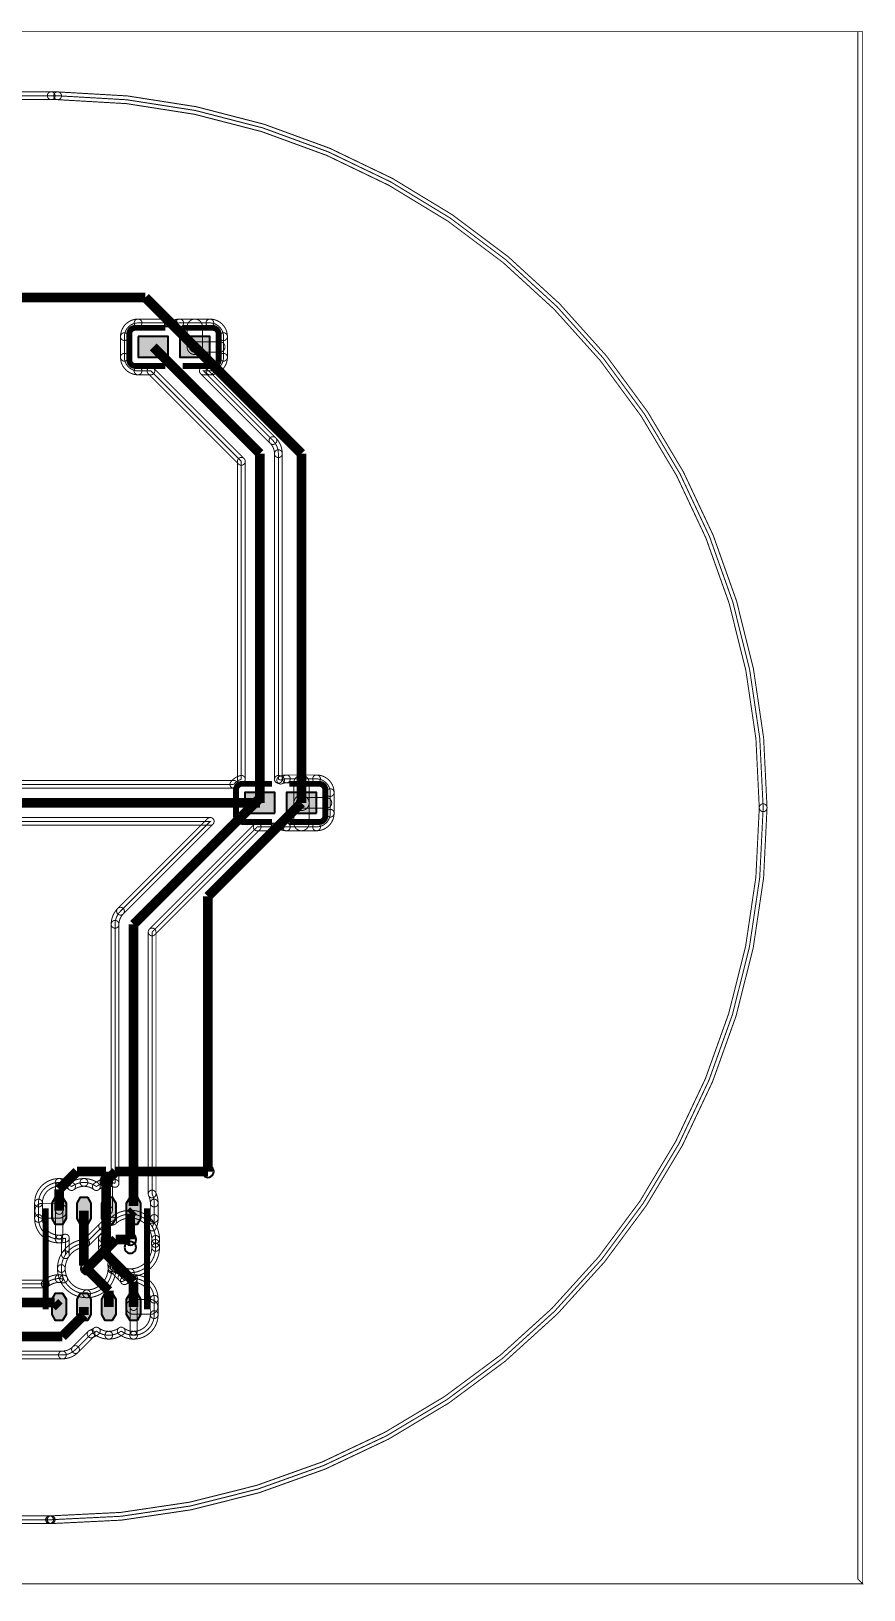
# Model space of a CAD drawing. Header units: millimetres. Extents: x -20.3 to 71.3, y -20.5 to 20.3.
# Drawn here: x 49.47 to 71.28, y -20.48 to 20.33 of the extents above; entities that cross this region are included whole.
import ezdxf

# ---------------------------------------------------------------- set-up
doc = ezdxf.new("R2010")
doc.units = ezdxf.units.MM
for name, color, linetype, true_color in [('Bottom Layer', 7, 'Continuous', 0x0000ff), ('Hole Layer', 7, 'Continuous', 0x222222), ('Top Layer', 7, 'Continuous', 0xff0000), ('Top Silkscreen Layer', 7, 'Continuous', 0xffcc00)]:
    doc.layers.add(name, color=color, linetype=linetype, true_color=true_color)

msp = doc.modelspace()

# ---------------------------------------------------------------- hatches: boundary and pattern name
at = {"layer": 'Top Layer'}
for points in [[(52.272974345948704, 12.335026670053342), (52.272974345948704, 11.79502159004318), (53.06306832613666, 11.79502159004318), (53.06306832613666, 12.335026670053342)], [(53.36314452628906, 12.335026670053342), (53.36314452628906, 11.79502159004318), (54.15323850647702, 11.79502159004318), (54.15323850647702, 12.335026670053342)], [(55.85707391414783, -0.14300228600457204), (55.85707391414783, 0.3970027940055881), (55.06697993395988, 0.39700279400558824), (55.06697993395988, -0.143002286004572)], [(56.94724409448819, -0.14300228600457218), (56.94724409448819, 0.39700279400558797), (56.15715011430024, 0.3970027940055881), (56.15715011430024, -0.14300228600457207)], [(50.38799847599696, -10.753949707899414), (50.296996443992896, -10.911569850922461), (50.11499237998477, -10.911569850922461), (50.0239903479807, -10.753949707899414), (50.0239903479807, -10.350952501905), (50.11499237998477, -10.193332358881953), (50.296996443992896, -10.193332358881953), (50.38799847599696, -10.350952501905)], [(51.038239776479564, -10.753949707899414), (50.947237744475494, -10.911569850922461), (50.76523368046737, -10.911569850922461), (50.6742316484633, -10.753949707899414), (50.6742316484633, -10.350952501905), (50.76523368046737, -10.193332358881953), (50.947237744475494, -10.193332358881953), (51.038239776479564, -10.350952501905)], [(51.68822707645417, -10.753949707899414), (51.5972250444501, -10.911569850922461), (51.41522098044198, -10.911569850922461), (51.32421894843791, -10.753949707899414), (51.32421894843791, -10.350952501905), (51.41522098044198, -10.193332358881953), (51.5972250444501, -10.193332358881953), (51.68822707645417, -10.350952501905)], [(52.33821437642876, -10.753949707899414), (52.247212344424696, -10.911569850922461), (52.06520828041657, -10.911569850922461), (51.9742062484125, -10.753949707899414), (51.9742062484125, -10.350952501905), (52.06520828041657, -10.193332358881953), (52.247212344424696, -10.193332358881953), (52.33821437642876, -10.350952501905)], [(50.38799847599696, -13.27109474218949), (50.296996443992896, -13.428714885212537), (50.11499237998477, -13.428714885212537), (50.0239903479807, -13.27109474218949), (50.0239903479807, -12.868097536195076), (50.11499237998477, -12.71047739317203), (50.296996443992896, -12.71047739317203), (50.38799847599696, -12.868097536195076)], [(51.038239776479564, -13.27109474218949), (50.947237744475494, -13.428714885212537), (50.76523368046737, -13.428714885212537), (50.6742316484633, -13.27109474218949), (50.6742316484633, -12.868097536195076), (50.76523368046737, -12.71047739317203), (50.947237744475494, -12.71047739317203), (51.038239776479564, -12.868097536195076)], [(51.68822707645417, -13.27109474218949), (51.5972250444501, -13.428714885212537), (51.41522098044198, -13.428714885212537), (51.32421894843791, -13.27109474218949), (51.32421894843791, -12.868097536195076), (51.41522098044198, -12.71047739317203), (51.5972250444501, -12.71047739317203), (51.68822707645417, -12.868097536195076)], [(52.33821437642876, -13.27109474218949), (52.247212344424696, -13.428714885212537), (52.06520828041657, -13.428714885212537), (51.9742062484125, -13.27109474218949), (51.9742062484125, -12.868097536195076), (52.06520828041657, -12.71047739317203), (52.247212344424696, -12.71047739317203), (52.33821437642876, -12.868097536195076)]]:
    msp.add_hatch(color=256, dxfattribs=at).paths.add_polyline_path(points)

# ---------------------------------------------------------------- linework, layer by layer
at = {"layer": 'Bottom Layer', "const_width": 0.025400050800101603}
msp.add_lwpolyline([(-20.32004064008128, 20.32004064008128), (71.1201422402845, 20.32004064008128), (71.1201422402845, -20.193040386080774), (71.247142494285, -20.32004064008128), (-20.066040132080268, -20.32004064008128), (-20.193040386080774, -20.44704089408179)], close=True, dxfattribs=at)
for points in [[(-0.00013949819032218057, -18.641859284221436, -0.41421356237309503), (-18.64199760864372, 8.288290969080291e-08, -0.4141880028489405), (-0.0018722917820082393, 18.64185936933734), (0.3915475387807345, 18.637763879519103), (0.3915475561308619, 18.637763879338486, 0.0013002710255264939), (0.39334543186511234, 18.637749842638623), (0.39347763284691284, 18.637749154546572, 0.0013002710255264939), (0.39527559055118516, 18.637744475488944, 0.03795293835291198), (0.4494090283384951, 18.64185928371857), (49.99921603026866, 18.64185928371857), (50.165876358509905, 18.641129641581045, -0.4116088639246023), (68.64185174844555, 8.430237417917973e-06, -0.41421356237309503), (49.99999246666848, -18.641850851539655, -0.00010471975550245332), (49.99231690783227, -18.641849271380586), (49.960331962906615, -18.641808788632552), (49.960232673904855, -18.641808676190763, 0.00026179939378029863), (49.959867919735856, -18.64180848361698, 0.004210631704190017), (49.95383595580258, -18.64185928371857), (1.591536710599822e-08, -18.64185928371857)], [(0.4494090283384952, 18.54025908051816, -0.9999999999999999), (0.4494090283384952, 18.74345948691898), (49.99921603026866, 18.74345948691898, -0.9999999999999999), (49.99921603026866, 18.54025908051816)], [(49.99877122687853, 18.540260054192416, -0.9999999999999999), (49.9996608336588, 18.743458513244725), (50.166321161900036, 18.7427288711072, -0.9999999999999999), (50.16543155511977, 18.53953041205489)], [(50.16678044414128, 18.742725822215633, -0.4116088639246023), (68.74345195164595, 8.430237417917973e-06, -0.9999999999999999), (68.54025154524514, 8.430237417917973e-06, 0.4116088639246023), (50.16497227287852, 18.53953346094646, -0.9999999999999999)], [(68.74345195164595, 8.430237414308408e-06, -0.41421356237309503), (49.99999246666848, -18.743451054740063, -0.9999999999999999), (49.99999246666848, -18.540250648339246, 0.41421356237309503), (68.54025154524514, 8.430237414308408e-06, -0.9999999999999999)], [(51.54146712380271, -10.75069421226261, -0.1932213447713276), (52.07010414020829, -10.538481076962157, -0.9999999999999999), (52.07010414020829, -10.741681483362967, 0.1932213447713276), (51.6819686564022, -10.897492456457323, -0.9999999999999999)], [(52.07010414020829, -10.538481076962157, -0.41421356237309503), (52.83464566929135, -11.303022606045214, -0.9999999999999999), (52.63144526289054, -11.303022606045214, 0.41421356237309503), (52.07010414020829, -10.741681483362967, -0.9999999999999999)], [(50.26416052832106, -12.065024130048261, 0.41421356237309503), (50.92710185420371, -12.727965455930914, 0.4038333667228472), (51.58962402000222, -12.088594904085312), (51.6516851812852, -12.026533742802334, 0.17243792918395673), (52.07010414020829, -12.175260350520702, 0.41421356237309503), (52.73304546609094, -11.51231902463805, 0.039648456885949576), (52.72473377126244, -11.407670815341632, 0.039648456885949576), (52.73304546609094, -11.303022606045214, 0.41421356237309503), (52.07010414020829, -10.640081280162562, 0.1932213447713276), (51.611717890102454, -10.824093334359967, 0.15758391159815696), (51.34605690828898, -10.959976136127437), (51.34605689404322, -10.959976150373187), (50.903531080166665, -11.402501964249756, 0.4038333667228472)], [(50.97537327281961, -11.474344156902694, -0.9999999999999999), (50.83168888751373, -11.330659771596817), (51.274214701390285, -10.888133957720251, -0.9999999999999999), (51.41789908669617, -11.031818343026126)], [(51.27421471563604, -10.888133943474498, -0.15758391159815696), (51.595511505159145, -10.723794010446827, -0.9999999999999999), (51.627924275045764, -10.924392658273112, 0.15758391159815696), (51.417899100941916, -11.031818328780377, -0.9999999999999999)], [(51.41789908669617, -11.031818343026126, -0.9999999999999999), (51.274214701390285, -10.88813395772025), (51.274214715636035, -10.888133943474497, -0.9999999999999999), (51.417899100941916, -11.031818328780375)], [(50.16256032512065, -12.065024130048261, -0.4038333667228472), (50.8999187010039, -11.300966000142704, -0.9999999999999999), (50.90714345932944, -11.504037928356807, 0.4038333667228472), (50.36576073152147, -12.065024130048261, -0.9999999999999999)], [(52.83464566929135, -11.51231902463805, -0.41421356237309503), (52.07010414020829, -12.276860553721107, -0.9999999999999999), (52.07010414020829, -12.073660147320297, 0.41421356237309503), (52.63144526289054, -11.51231902463805, -0.9999999999999999)], [(52.83464566929135, -11.303022606045216, -0.039648456885949576), (52.82506015150063, -11.42370885508055, -0.9999999999999999), (52.62440739102426, -11.391632775602714, 0.039648456885949576), (52.63144526289054, -11.303022606045213, -0.9999999999999999)], [(52.82506015150063, -11.391632775602716, -0.039648456885949576), (52.83464566929135, -11.512319024638048, -0.9999999999999999), (52.63144526289054, -11.512319024638051, 0.039648456885949576), (52.62440739102426, -11.42370885508055, -0.9999999999999999)], [(50.92710185420371, -12.829565659131319, -0.41421356237309503), (50.16256032512065, -12.065024130048261, -0.9999999999999999), (50.36576073152147, -12.065024130048261, 0.41421356237309503), (50.92710185420371, -12.626365252730507, -0.9999999999999999)], [(51.69115998410927, -12.092207283248078, -0.4038333667228472), (50.92710185420371, -12.829565659131319, -0.9999999999999999), (50.92710185420371, -12.626365252730507, 0.4038333667228472), (51.48808805589517, -12.084982524922545, -0.9999999999999999)], [(51.66146621265516, -12.160437096738255, -0.9999999999999999), (51.51778182734929, -12.016752711432368), (51.57984298863227, -11.954691550149391, -0.9999999999999999), (51.72352737393814, -12.098375935455277)], [(52.07010414020829, -12.276860553721107, -0.17243792918395673), (51.58755967033914, -12.105340596160843, -0.9999999999999999), (51.71581069223127, -11.947726889443821, 0.17243792918395673), (52.07010414020829, -12.073660147320297, -0.9999999999999999)], [(1.591536710599822e-08, -18.74345948691898, -0.9999999999999999), (1.591536710599822e-08, -18.54025908051816), (49.95383595580258, -18.54025908051816, -0.9999999999999999), (49.95383595580258, -18.74345948691898)], [(49.95212476036053, -18.540273491894503, -0.004210631704190017), (49.95986791973587, -18.540208280416575, -0.9999999999999999), (49.95986791973584, -18.743408686817386, 0.004210631704190017), (49.95554715124464, -18.74344507554264, -0.9999999999999999)], [(49.95986791973597, -18.54020828041657, -0.00026179939378029863), (49.96033995454292, -18.5402085296297, -0.9999999999999999), (49.96012539326679, -18.74340882275182, 0.00026179939378029863), (49.95986791973574, -18.743408686817386, -0.9999999999999999)], [(49.960117614822224, -18.743408814240723, -0.9999999999999999), (49.960347732987486, -18.5402085381408), (49.960447021989246, -18.54020865058259, -0.9999999999999999), (49.96021690382398, -18.743408926682516)], [(49.96020336952803, -18.74340891045387, -0.9999999999999999), (49.96046055628519, -18.540208666811235), (49.992445501210874, -18.540249149559266, -0.9999999999999999), (49.99218831445371, -18.743449393201903)], [(49.999992466668445, -18.743451054740063, -0.00010471975550245332), (49.99227507518425, -18.74344946596895, -0.9999999999999999), (49.99235874048029, -18.54024907679222), (49.992358740480256, -18.540249076792218, 0.00010471975550245332), (49.99999246666845, -18.540250648339246, -0.9999999999999999), (49.99999246666848, -18.743451054740063)]]:
    msp.add_lwpolyline(points, format="xyb", close=True, dxfattribs=at)
at = {"layer": 'Bottom Layer', "const_width": 0.25400050800101603}
for points in [[(51.435102870205746, -9.779019558039117), (51.68910337820676, -9.525019050038102)], [(51.68910337820676, -9.525019050038102), (54.102108204216414, -9.525019050038102)], [(50.92710185420371, -12.065024130048261), (51.68910337820676, -11.303022606045214)], [(51.68910337820676, -11.303022606045214), (52.07010414020829, -11.303022606045214)]]:
    msp.add_lwpolyline(points, dxfattribs=at)
at = {"layer": 'Hole Layer'}
for points in [[(53.949707899415806, -9.525019049934773, 0.9999999999999999), (54.25450850901702, -9.52501905018037), (54.25450850901702, -9.52501905014143, 0.9999999999999999), (53.949707899415806, -9.525019049895832)], [(51.28270256540514, -9.77901955793579, 0.9999999999999999), (51.587503175006354, -9.779019558181387), (51.587503175006354, -9.779019558142444, 0.9999999999999999), (51.28270256540514, -9.779019557896849)], [(51.91770383540768, -11.303022605941885, 0.9999999999999999), (52.222504445008894, -11.303022606187483), (52.222504445008894, -11.303022606148541, 0.9999999999999999), (51.91770383540768, -11.303022605902944)], [(51.91770383540768, -11.512319024534722, 0.9999999999999999), (52.222504445008894, -11.51231902478032), (52.222504445008894, -11.512319024741378, 0.9999999999999999), (51.91770383540768, -11.512319024495781)], [(50.774701549403105, -12.065024129944934, 0.9999999999999999), (51.07950215900432, -12.065024130190531), (51.07950215900432, -12.065024130151588, 0.9999999999999999), (50.774701549403105, -12.065024129905993)]]:
    msp.add_lwpolyline(points, format="xyb", dxfattribs=at)
at = {"layer": 'Top Layer', "const_width": 0.025400050800101603}
msp.add_lwpolyline([(-20.193040386080774, 20.32004064008128), (71.247142494285, 20.32004064008128), (71.247142494285, -20.32004064008128), (-20.066040132080268, -20.32004064008128), (-20.193040386080774, -20.44704089408179)], close=True, dxfattribs=at)
for points in [[(-0.00013949819032218057, -18.641859284221436, -0.41421356237309503), (-18.64199760864372, 8.288290969080291e-08, -0.4141880028489405), (-0.0018722917820082393, 18.64185936933734), (0.3915475387807345, 18.637763879519103), (0.3915475561308619, 18.637763879338486, 0.0013002710255264939), (0.39334543186511234, 18.637749842638623), (0.39347763284691284, 18.637749154546572, 0.0013002710255264939), (0.39527559055118516, 18.637744475488944, 0.03795293835291198), (0.4494090283384951, 18.64185928371857), (49.99921603026866, 18.64185928371857), (50.165876358509905, 18.641129641581045, -0.4116088639246023), (68.64185174844555, 8.430237417917973e-06, -0.41421356237309503), (49.99999246666848, -18.641850851539655, -0.00010471975550245332), (49.99231690783227, -18.641849271380586), (49.960331962906615, -18.641808788632552), (49.960232673904855, -18.641808676190763, 0.00026179939378029863), (49.959867919735856, -18.64180848361698, 0.004210631704190017), (49.95383595580258, -18.64185928371857), (1.591536710599822e-08, -18.64185928371857)], [(0.4494090283384952, 18.54025908051816, -0.9999999999999999), (0.4494090283384952, 18.74345948691898), (49.99921603026866, 18.74345948691898, -0.9999999999999999), (49.99921603026866, 18.54025908051816)], [(49.99877122687853, 18.540260054192416, -0.9999999999999999), (49.9996608336588, 18.743458513244725), (50.166321161900036, 18.7427288711072, -0.9999999999999999), (50.16543155511977, 18.53953041205489)], [(50.16678044414128, 18.742725822215633, -0.4116088639246023), (68.74345195164595, 8.430237417917973e-06, -0.9999999999999999), (68.54025154524514, 8.430237417917973e-06, 0.4116088639246023), (50.16497227287852, 18.53953346094646, -0.9999999999999999)], [(51.813233426466866, 12.335026670053338, -0.41421356237309503), (52.272974345948704, 12.79476758953518, -0.9999999999999999), (52.272974345948704, 12.591567183134368, 0.41421356237309503), (52.016433832867676, 12.335026670053338, -0.9999999999999999)], [(52.272974345948704, 12.591567183134368, -0.9999999999999999), (52.272974345948704, 12.79476758953518), (53.06306832613666, 12.79476758953518, -0.9999999999999999), (53.06306832613666, 12.591567183134368)], [(53.06306832613666, 12.794767589535182, -0.10848907767543653), (53.255670426234474, 12.752478636252949, -0.9999999999999999), (53.17054242619125, 12.567969479921631, 0.10848907767543653), (53.06306832613666, 12.591567183134368, -0.9999999999999999)], [(53.17054242619125, 12.752478636252949, -0.10848907767543653), (53.36314452628906, 12.794767589535182, -0.9999999999999999), (53.36314452628906, 12.591567183134368, 0.10848907767543653), (53.25567042623448, 12.567969479921631, -0.9999999999999999)], [(53.36314452628906, 12.591567183134368, -0.9999999999999999), (53.36314452628906, 12.79476758953518), (54.15323850647702, 12.79476758953518, -0.9999999999999999), (54.15323850647702, 12.591567183134368)], [(53.95825501651004, 12.065024130048261, -0.9999999999999999), (53.558128016256035, 12.065024130048261), (53.558128016256035, 12.594107188214378, -0.9999999999999999), (53.95825501651004, 12.594107188214378)], [(54.15323850647702, 12.79476758953518, -0.41421356237309503), (54.612979425958855, 12.335026670053342, -0.9999999999999999), (54.40977901955804, 12.335026670053342, 0.41421356237309503), (54.15323850647702, 12.591567183134368, -0.9999999999999999)], [(51.81323342646686, 12.335026670053338, -0.9999999999999999), (52.016433832867676, 12.335026670053338), (52.016433832867676, 11.795021592653347, -0.9999999999999999), (51.81323342646686, 11.795021592653347)], [(54.61297942595886, 11.795021590043183, -0.9999999999999999), (54.409779019558044, 11.795021590043183), (54.409779019558044, 12.335026668300385, -0.9999999999999999), (54.61297942595886, 12.335026668300385)], [(54.409779019558904, 12.335026251637725, -0.9999999999999999), (54.61297942595799, 12.335027088468959), (54.612979425957995, 12.335027086716002, -0.9999999999999999), (54.40977901955891, 12.335026249884768)], [(51.81323342646725, 11.795021311650192, -0.9999999999999999), (52.016433832867286, 11.795021873656502), (52.01643383286729, 11.795021871046336, -0.9999999999999999), (51.81323342646726, 11.795021309040026)], [(52.272974345948704, 11.335280670561342, -0.41421356237309503), (51.813233426466866, 11.79502159004318, -0.9999999999999999), (52.01643383286768, 11.79502159004318, 0.41421356237309503), (52.272974345948704, 11.538481076962155, -0.9999999999999999)], [(53.758191516383036, 11.927482854965712, -0.9999999999999999), (53.758191516383036, 12.202565405130812), (54.41231902463805, 12.202565405130812, -0.9999999999999999), (54.41231902463805, 11.927482854965712)], [(54.612979425958855, 11.795021590043183, -0.41421356237309503), (54.15323850647702, 11.335280670561342, -0.9999999999999999), (54.15323850647702, 11.538481076962155, 0.41421356237309503), (54.409779019558044, 11.795021590043183, -0.9999999999999999)], [(52.272974345948704, 11.335280670561342, -0.9999999999999999), (52.272974345948704, 11.538481076962155), (52.61007165249362, 11.538481076962155, -0.9999999999999999), (52.61007165249362, 11.335280670561342)], [(52.538229459840686, 11.36503868110881, -0.9999999999999999), (52.68191384514657, 11.508723066414687), (55.04872814642485, 9.141908765136403, -0.9999999999999999), (54.90504376111897, 8.998224379830525)], [(53.91041533951181, 11.36503868110881, -0.9999999999999999), (54.05409972481769, 11.508723066414687), (55.876915551198685, 9.685907240033693, -0.9999999999999999), (55.7332311658928, 9.542222854727815)], [(53.98225753216475, 11.335280670561342, -0.9999999999999999), (53.98225753216475, 11.538481076962155), (54.15323850647702, 11.538481076962155, -0.9999999999999999), (54.15323850647702, 11.335280670561342)], [(55.73323116955282, 9.542222851067795, -0.9999999999999999), (55.87691554753866, 9.685907243693713), (55.87691558296456, 9.685907208267821, -0.9999999999999999), (55.73323120497872, 9.542222815641903)], [(55.87691558662458, 9.685907204607798, -0.198912367379658), (56.0487680975362, 9.271018542037083, -0.9999999999999999), (55.845567691135386, 9.271018542037087, 0.198912367379658), (55.733231201318695, 9.542222819301923, -0.9999999999999999)], [(54.87528575057151, 9.070066572483464, -0.9999999999999999), (55.07848615697232, 9.070066572483464), (55.07848615697232, 0.7436262891591452, -0.9999999999999999), (54.87528575057151, 0.7436262891591452)], [(56.0487680975362, 9.27101851256494, -0.9999999999999999), (55.845567691135386, 9.27101851256494), (55.845567691135386, 9.271018542037085, -0.9999999999999999), (56.0487680975362, 9.271018542037085)], [(56.0487680975362, 0.743626289159148, -0.9999999999999999), (55.845567691135386, 0.743626289159148), (55.845567691135386, 9.27101851256494, -0.9999999999999999), (56.0487680975362, 9.27101851256494)], [(54.699431967393544, 0.6731734030843958, -0.16962658712798587), (54.95132737783206, 0.8419591955856857, -0.9999999999999999), (55.00244452971176, 0.6452933827326045, 0.16962658712798587), (54.86188410731237, 0.5511090454805034, -0.9999999999999999)], [(55.97272647027563, 0.8419591955856899, -0.044526560660922115), (56.04967601424565, 0.8144547602051946, -0.9999999999999999), (55.96454801420242, 0.6299456038738755, 0.044526560660922115), (55.921609318395944, 0.6452933827326062, -0.9999999999999999)], [(55.96454801420242, 0.8144547602051947, -0.10848907767543653), (56.15715011430024, 0.8567437134874272, -0.9999999999999999), (56.15715011430024, 0.6535433070866143, 0.10848907767543653), (56.04967601424565, 0.6299456038738769, -0.9999999999999999)], [(56.15715011503607, 0.6535433070866143, -0.9999999999999999), (56.15715011503607, 0.8567437134874272), (56.94724409375236, 0.8567437134874271, -0.9999999999999999), (56.94724409375236, 0.6535433070866142)], [(56.15715011430024, 0.6535433070866143, -0.9999999999999999), (56.15715011430024, 0.8567437134874272), (56.15715011503607, 0.8567437134874272, -0.9999999999999999), (56.15715011503607, 0.6535433070866143)], [(56.75226060452122, 0.12700025400050796, -0.9999999999999999), (56.35213360426721, 0.12700025400050796), (56.35213360426721, 0.6560833121666244, -0.9999999999999999), (56.75226060452122, 0.6560833121666244)], [(56.94724409448819, 0.8567437134874272, -0.41421356237309503), (57.40698501397003, 0.39700279400558786, -0.9999999999999999), (57.20378460756921, 0.3970027940055881, 0.41421356237309503), (56.94724409448819, 0.6535433070866141, -0.9999999999999999)], [(56.94724409375236, 0.6535433070866142, -0.9999999999999999), (56.94724409375236, 0.8567437134874271), (56.94724409448819, 0.8567437134874271, -0.9999999999999999), (56.94724409448819, 0.6535433070866142)], [(48.106971781593245, 0.5105410210820422, -0.9999999999999999), (48.106971781593245, 0.7137414274828551), (54.78065803735296, 0.7137414274828551, -0.9999999999999999), (54.78065803735296, 0.5105410210820422)], [(57.406985013970036, -0.14300228600457224, -0.9999999999999999), (57.20378460756922, -0.14300228600457224), (57.20378460756922, 0.3970027922526284, -0.9999999999999999), (57.406985013970036, 0.3970027922526284)], [(57.20378460757008, 0.39700237559038815, -0.9999999999999999), (57.40698501396916, 0.3970032124207879), (57.40698501396917, 0.39700321066782834, -0.9999999999999999), (57.203784607570086, 0.39700237383742853)], [(68.74345195164595, 8.430237414308408e-06, -0.41421356237309503), (49.99999246666848, -18.743451054740063, -0.9999999999999999), (49.99999246666848, -18.540250648339246, 0.41421356237309503), (68.54025154524514, 8.430237414308408e-06, -0.9999999999999999)], [(56.35213360426721, 0.12700025400050796, -0.9999999999999999), (56.75226060452122, 0.12700025400050796), (56.75226060452122, -0.4020828041656086, -0.9999999999999999), (56.35213360426721, -0.4020828041656086)], [(56.55219710439421, -0.010541021082042246, -0.9999999999999999), (56.55219710439421, 0.26454152908305817), (57.206324612649226, 0.2645415290830581, -0.9999999999999999), (57.206324612649226, -0.01054102108204233)], [(47.906019813798906, -0.45974091948183904, -0.9999999999999999), (47.906019813798906, -0.25654051308102627), (54.163792759935845, -0.25654051308102627, -0.9999999999999999), (54.163792759935845, -0.45974091948183904)], [(51.88500607453612, -2.7806117869870426, -0.9999999999999999), (51.74132168923023, -2.6369274016811657), (54.09195056728291, -0.28629852362849423, -0.9999999999999999), (54.23563495258879, -0.42998290893437074)], [(52.71319347535551, -3.3246102658387673, -0.9999999999999999), (52.56950909004963, -3.1809258805328904), (55.32113416094946, -0.4293008096330669, -0.9999999999999999), (55.46481854625534, -0.5729851949389436)], [(55.39297635360239, -0.6027432054864111, -0.9999999999999999), (55.39297635360239, -0.3995427990855982), (55.8570739116831, -0.3995427990855983, -0.9999999999999999), (55.8570739116831, -0.6027432054864111)], [(56.04967601424565, -0.5604542522041785, -0.10848907767543653), (55.85707391414783, -0.6027432054864111, -0.9999999999999999), (55.85707391414783, -0.3995427990855983, 0.10848907767543653), (55.96454801420242, -0.37594509587286085, -0.9999999999999999)], [(55.8570739116831, -0.6027432054864111, -0.9999999999999999), (55.8570739116831, -0.3995427990855983), (55.85707391414783, -0.3995427990855983, -0.9999999999999999), (55.85707391414783, -0.6027432054864111)], [(56.15715011430024, -0.6027432054864111, -0.10848907767543653), (55.96454801420242, -0.5604542522041785, -0.9999999999999999), (56.04967601424565, -0.37594509587285946, 0.10848907767543653), (56.15715011430024, -0.39954279908559825, -0.9999999999999999)], [(56.15715011430024, -0.6027432054864111, -0.9999999999999999), (56.15715011430024, -0.3995427990855982), (56.94724409448819, -0.3995427990855984, -0.9999999999999999), (56.94724409448819, -0.6027432054864112)], [(57.40698501397003, -0.14300228600457324, -0.41421356237309503), (56.94724409448819, -0.6027432054864112, -0.9999999999999999), (56.94724409448819, -0.3995427990855984, 0.41421356237309503), (57.20378460756922, -0.14300228600457138, -0.9999999999999999)], [(51.56946913893828, -3.051816103632208, -0.198912367379658), (51.74132164984991, -2.6369274410614856, -0.9999999999999999), (51.88500603515579, -2.7806118263673616, 0.198912367379658), (51.7726695453391, -3.051816103632208, -0.9999999999999999)], [(51.88500603145173, -2.7806118300714195, -0.9999999999999999), (51.741321653553975, -2.6369274373574303), (51.7413216929343, -2.6369273979771086, -0.9999999999999999), (51.885006070832056, -2.7806117906910988)], [(51.56946913893828, -3.051816103632208, -0.9999999999999999), (51.7726695453391, -3.051816103632208), (51.7726695453391, -3.051816132974019, -0.9999999999999999), (51.56946913893828, -3.051816132974019)], [(51.56946913893828, -3.051816132974019, -0.9999999999999999), (51.7726695453391, -3.051816132974019), (51.7726695453391, -9.836577083304034, -0.9999999999999999), (51.56946913893828, -9.836577083304034)], [(52.74295148590298, -10.113476981844604, -0.9999999999999999), (52.53975107950216, -10.113476981844604), (52.53975107950216, -3.252768073185829, -0.9999999999999999), (52.74295148590298, -3.252768073185829)], [(49.56424942849886, -10.350952501905002, -0.41421356237309503), (50.20599441198883, -9.709207518415035, -0.9999999999999999), (50.20599441198883, -9.912407924815847, 0.41421356237309503), (49.76744983489968, -10.350952501905002, -0.9999999999999999)], [(50.20599441198883, -9.709207518415035, -0.16289169532215433), (50.592269636586025, -9.838479990742766, -0.9999999999999999), (50.46996048787424, -10.00074790902255, 0.16289169532215433), (50.20599441198883, -9.912407924815847, -0.9999999999999999)], [(50.46996048787424, -9.838479990742767, -0.16289169532215433), (50.85623571247143, -9.709207518415035, -0.9999999999999999), (50.85623571247143, -9.912407924815847, 0.16289169532215433), (50.592269636586025, -10.00074790902255, -0.9999999999999999)], [(50.85623571247143, -9.709207518415035, -0.16281555157168504), (51.24236004830902, -9.838366293440005, -0.9999999999999999), (51.12009867660846, -10.00067021252809, 0.16281555157168504), (50.85623571247143, -9.912407924815847, -0.9999999999999999)], [(51.12009867660846, -9.838366293440005, -0.16281555157168504), (51.506223012446036, -9.709207518415035, -0.9999999999999999), (51.506223012446036, -9.912407924815847, 0.16281555157168504), (51.24236004830902, -10.000670212528089, -0.9999999999999999)], [(51.506223012446036, -9.709207518415035, -0.07769200587827119), (51.70207662241758, -9.73982404789909, -0.9999999999999999), (51.64006206185981, -9.93333011870898, 0.07769200587827119), (51.506223012446036, -9.912407924815847, -0.9999999999999999)], [(50.29953644907291, -10.552451104902207, -0.9999999999999999), (50.112452374904755, -10.552451104902207), (50.112452374904755, -9.909867919735838, -0.9999999999999999), (50.29953644907291, -9.909867919735838)], [(51.59976504953011, -10.552451104902207, -0.9999999999999999), (51.412680975361965, -10.552451104902207), (51.412680975361965, -9.909867919735838, -0.9999999999999999), (51.59976504953011, -9.909867919735838)], [(52.732605374124255, -10.068808289350114, -0.11429806020914217), (52.797955295910604, -10.350952501904999, -0.9999999999999999), (52.59475488950979, -10.350952501905002, 0.11429806020914217), (52.55009719128089, -10.158145674339096, -0.9999999999999999)], [(49.56424942849886, -10.350952501905002, -0.9999999999999999), (49.76744983489968, -10.350952501905002), (49.76744983489968, -10.753949707899414, -0.9999999999999999), (49.56424942849886, -10.753949707899414)], [(49.764909829819665, -10.746742443484885, -0.9999999999999999), (49.764909829819665, -10.358159766319531), (50.20599441198883, -10.358159766319531, -0.9999999999999999), (50.20599441198883, -10.746742443484885)], [(50.112452374904755, -10.552451104902207, -0.9999999999999999), (50.29953644907291, -10.552451104902207), (50.29953644907291, -11.195034290068577, -0.9999999999999999), (50.112452374904755, -11.195034290068577)], [(52.797955295910604, -10.75394970789941, -0.9999999999999999), (52.59475488950979, -10.75394970789941), (52.59475488950979, -10.350952501905, -0.9999999999999999), (52.797955295910604, -10.350952501905)], [(50.20599441198883, -11.395694691389384, -0.41421356237309503), (49.56424942849886, -10.753949707899414, -0.9999999999999999), (49.76744983489968, -10.753949707899414, 0.41421356237309503), (50.20599441198883, -11.19249428498857, -0.9999999999999999)], [(52.7979552959106, -10.753949707899412, -0.10723547675210769), (52.74025332395482, -11.019901554128419, -0.9999999999999999), (52.55532351483671, -10.935691276483723, 0.10723547675210769), (52.59475488950979, -10.75394970789941, -0.9999999999999999)], [(52.736322408543266, -10.927953320939919, -0.12889688595820836), (52.83464566929134, -11.303022606045213, -0.9999999999999999), (52.63144526289054, -11.303022606045216, 0.12889688595820836), (52.55925443024825, -11.027639509672227, -0.9999999999999999)], [(50.40221015498344, -11.364961987674226, -0.07783686629158001), (50.20599441198883, -11.395694691389382, -0.9999999999999999), (50.20599441198883, -11.19249428498857, 0.07783686629158001), (50.34008092959875, -11.171492701960567, -0.9999999999999999)], [(50.26954533909068, -11.268227344817396, -0.9999999999999999), (50.4727457454915, -11.268227344817396), (50.4727457454915, -11.703909493391748, -0.9999999999999999), (50.26954533909068, -11.703909493391748)], [(51.44302768605538, -11.54750555549679, -0.9999999999999999), (51.23982727965456, -11.54750555549679), (51.23982727965456, -11.268341404081282, -0.9999999999999999), (51.44302768605538, -11.268341404081282)], [(51.38882157413618, -11.384864540596599, -0.031526721905534176), (51.31042975797833, -11.365097501268156, -0.9999999999999999), (51.37242520773162, -11.171585306894407, 0.031526721905534176), (51.425995249958106, -11.185093364028653, -0.9999999999999999)], [(51.305562611125225, -11.303022606045177, -0.006806889209401909), (51.30584584834428, -11.282213641395717, -0.9999999999999999), (51.50897097575, -11.287744263229534, 0.006806889209401909), (51.508763017526036, -11.30302260604525, -0.9999999999999999)], [(51.31514812891594, -11.423708855080548, -0.039648456885949576), (51.305562611125225, -11.303022606045216, -0.9999999999999999), (51.50876301752604, -11.303022606045213, 0.039648456885949576), (51.51580088939231, -11.391632775602714, -0.9999999999999999)], [(51.305562611125225, -11.512319024638048, -0.039648456885949576), (51.31514812891594, -11.391632775602716, -0.9999999999999999), (51.51580088939231, -11.423708855080548, 0.039648456885949576), (51.50876301752604, -11.512319024638051, -0.9999999999999999)], [(51.31509136092138, -11.632649622601038, -0.03953046251514003), (51.305562611125225, -11.51231902463805, -0.9999999999999999), (51.50876301752604, -11.51231902463805, 0.03953046251514003), (51.51575920923683, -11.60066806832516, -0.9999999999999999)], [(51.41542528507911, -11.616658845463098, 0.03825007506334444), (51.341427482854975, -11.547505555496787), (51.341427482854975, -11.268341404081282, 0.031526721905534176), (51.40740841204715, -11.284978952312626, 0.006806889209401909), (51.40716281432563, -11.303022606045214, 0.039648456885949576), (51.41547450915413, -11.407670815341632, 0.039648456885949576), (51.40716281432563, -11.51231902463805, 0.03953046251514003)], [(52.83464566929135, -11.51231902463805, -0.41421356237309503), (52.07010414020829, -12.276860553721107, -0.9999999999999999), (52.07010414020829, -12.073660147320297, 0.41421356237309503), (52.63144526289054, -11.51231902463805, -0.9999999999999999)], [(52.83464566929135, -11.303022606045216, -0.039648456885949576), (52.82506015150063, -11.42370885508055, -0.9999999999999999), (52.62440739102426, -11.391632775602714, 0.039648456885949576), (52.63144526289054, -11.303022606045213, -0.9999999999999999)], [(52.82506015150063, -11.391632775602716, -0.039648456885949576), (52.83464566929135, -11.512319024638048, -0.9999999999999999), (52.63144526289054, -11.512319024638051, 0.039648456885949576), (52.62440739102426, -11.42370885508055, -0.9999999999999999)], [(50.16256032512065, -12.065024130048261, -0.14501537482843824), (50.285941509814066, -11.648566254057416, -0.9999999999999999), (50.456349574768126, -11.75925273272608, 0.14501537482843824), (50.36576073152147, -12.065024130048261, -0.9999999999999999)], [(51.40492566349118, -11.468192363994644, -0.03825007506334444), (51.490264125060015, -11.547943859319778, -0.9999999999999999), (51.340586445098204, -11.685373831606418, 0.03825007506334444), (51.277929302218766, -11.62681874699893, -0.9999999999999999)], [(49.77370677807669, -12.393793809242414, -0.18690556810965692), (50.20599441198883, -12.226352552705109, -0.9999999999999999), (50.20599441198883, -12.429552959105921, 0.18690556810965692), (49.91058517238107, -12.543976066297342, -0.9999999999999999)], [(50.20599441198883, -12.226352552705109, -0.05529592599138695), (50.34663991599074, -12.241954209121644, -0.9999999999999999), (50.30210630169396, -12.44021454897589, 0.05529592599138695), (50.20599441198883, -12.429552959105921, -0.9999999999999999)], [(50.232000887331075, -12.383392463186759, -0.10779161046126408), (50.16256032512065, -12.065024130048261, -0.9999999999999999), (50.36576073152147, -12.065024130048261, 0.10779161046126408), (50.416745330353706, -12.298776294910743, -0.9999999999999999)], [(50.36606624344523, -12.43373578927738, -0.9999999999999999), (50.28267997423948, -12.248432968820156), (50.282679974239514, -12.24843296882014, -0.9999999999999999), (50.36606624344527, -12.433735789277364)], [(51.682114633490656, -11.944693532085342, -0.030631376618399438), (51.69115998410927, -12.037840976848473, -0.9999999999999999), (51.48808805589517, -12.045065735173942, 0.030631376618399438), (51.48144678517519, -11.976675086361139, -0.9999999999999999)], [(52.07010414020829, -12.276860553721107, -0.21001769237514753), (51.506941869352026, -12.029399295366565, -0.9999999999999999), (51.65661954931382, -11.891969323079916, 0.21001769237514753), (52.07010414020829, -12.073660147320297, -0.9999999999999999)], [(51.51778182734928, -12.113295548664146, -0.9999999999999999), (51.661466212655164, -11.96961116335827), (51.92111166684824, -12.229256617551348, -0.9999999999999999), (51.77742728154236, -12.372941002857225)], [(51.77742728154236, -12.372941002857225, -0.9999999999999999), (51.92111166684825, -12.229256617551348), (51.92111167501676, -12.229256625719865, -0.9999999999999999), (51.77742728971088, -12.372941011025741)], [(51.92111167501675, -12.229256625719866, -0.05512086109520004), (52.00173581272477, -12.329928373692775, -0.9999999999999999), (51.830129648126075, -12.438748084376002, 0.05512086109520004), (51.77742728971088, -12.372941011025741, -0.9999999999999999)], [(51.87073697542409, -12.293344025811193, -0.11576143062946237), (52.15621031242063, -12.226352552705109, -0.9999999999999999), (52.15621031242063, -12.429552959105921, 0.11576143062946237), (51.961128485426755, -12.475332432257577, -0.9999999999999999)], [(52.15621031242063, -12.226352552705107, -0.41421356237309503), (52.797955295910604, -12.868097536195076, -0.9999999999999999), (52.59475488950979, -12.868097536195076, 0.41421356237309503), (52.15621031242063, -12.429552959105921, -0.9999999999999999)], [(48.45790287415513, -12.570485140970284, -0.9999999999999999), (48.45790287415513, -12.367284734569472), (49.84214597522888, -12.367284734569472, -0.9999999999999999), (49.84214597522888, -12.570485140970284)], [(52.24975234950471, -13.069596139192283, -0.9999999999999999), (52.062668275336556, -13.069596139192283), (52.062668275336556, -12.427012954025914, -0.9999999999999999), (52.24975234950471, -12.427012954025914)], [(52.15621031242063, -13.26388747777496, -0.9999999999999999), (52.15621031242063, -12.875304800609607), (52.597294894589794, -12.875304800609607, -0.9999999999999999), (52.597294894589794, -13.26388747777496)], [(52.062668275336556, -13.069596139192283, -0.9999999999999999), (52.24975234950471, -13.069596139192283), (52.24975234950471, -13.712179324358653, -0.9999999999999999), (52.062668275336556, -13.712179324358653)], [(52.797955295910604, -13.271094742189488, -0.9999999999999999), (52.59475488950979, -13.271094742189488), (52.59475488950979, -12.868097536195076, -0.9999999999999999), (52.797955295910604, -12.868097536195076)], [(52.797955295910604, -13.271094742189488, -0.41421356237309503), (52.15621031242063, -13.912839725679456, -0.9999999999999999), (52.15621031242063, -13.709639319278645, 0.41421356237309503), (52.59475488950979, -13.271094742189488, -0.9999999999999999)], [(50.70698928290029, -14.257916312497702, -0.9999999999999999), (50.5633048975944, -14.114231927191826), (50.97162948416462, -13.705907340621597, -0.9999999999999999), (51.11531386947051, -13.849591725927473)], [(51.24236004830902, -13.783680950654487, -0.07303183094766616), (51.078690404681225, -13.873050333365772, -0.9999999999999999), (51.00825294895391, -13.682448733183302, 0.07303183094766616), (51.12009867660846, -13.621377031566404, -0.9999999999999999)], [(51.506223012446036, -13.912839725679456, -0.16281555157168504), (51.12009867660846, -13.783680950654485, -0.9999999999999999), (51.24236004830902, -13.6213770315664, 0.16281555157168504), (51.506223012446036, -13.709639319278645, -0.9999999999999999)], [(51.892347348283614, -13.78368095065449, -0.16281555157168504), (51.506223012446036, -13.912839725679456, -0.9999999999999999), (51.506223012446036, -13.709639319278645, 0.16281555157168504), (51.770085976583054, -13.621377031566407, -0.9999999999999999)], [(52.15621031242063, -13.912839725679456, -0.16281555157168504), (51.770085976583054, -13.783680950654492, -0.9999999999999999), (51.892347348283614, -13.621377031566405, 0.16281555157168504), (52.15621031242063, -13.709639319278645, -0.9999999999999999)], [(41.99199652271575, -14.42976885953772, -0.9999999999999999), (41.99199652271575, -14.226568453136908), (50.29210055503229, -14.226568453136908, -0.9999999999999999), (50.29210055503229, -14.42976885953772)], [(50.29210055503229, -14.42976885953772, -0.9999999999999999), (50.29210055503229, -14.226568453136908), (50.29210058420117, -14.226568453136908, -0.9999999999999999), (50.29210058420117, -14.42976885953772)], [(50.70698924677189, -14.257916348626095, -0.198912367379658), (50.29210058420117, -14.429768859537722, -0.9999999999999999), (50.29210058420117, -14.226568453136908, 0.198912367379658), (50.563304861466015, -14.114231963320218, -0.9999999999999999)], [(50.70698925036075, -14.257916345037241, -0.9999999999999999), (50.56330485787716, -14.114231966909074), (50.56330489400555, -14.114231930780681, -0.9999999999999999), (50.70698928648914, -14.257916308908849)], [(1.591536710599822e-08, -18.74345948691898, -0.9999999999999999), (1.591536710599822e-08, -18.54025908051816), (49.95383595580258, -18.54025908051816, -0.9999999999999999), (49.95383595580258, -18.74345948691898)], [(49.95212476036053, -18.540273491894503, -0.004210631704190017), (49.95986791973587, -18.540208280416575, -0.9999999999999999), (49.95986791973584, -18.743408686817386, 0.004210631704190017), (49.95554715124464, -18.74344507554264, -0.9999999999999999)], [(49.95986791973597, -18.54020828041657, -0.00026179939378029863), (49.96033995454292, -18.5402085296297, -0.9999999999999999), (49.96012539326679, -18.74340882275182, 0.00026179939378029863), (49.95986791973574, -18.743408686817386, -0.9999999999999999)], [(49.960117614822224, -18.743408814240723, -0.9999999999999999), (49.960347732987486, -18.5402085381408), (49.960447021989246, -18.54020865058259, -0.9999999999999999), (49.96021690382398, -18.743408926682516)], [(49.96020336952803, -18.74340891045387, -0.9999999999999999), (49.96046055628519, -18.540208666811235), (49.992445501210874, -18.540249149559266, -0.9999999999999999), (49.99218831445371, -18.743449393201903)], [(49.999992466668445, -18.743451054740063, -0.00010471975550245332), (49.99227507518425, -18.74344946596895, -0.9999999999999999), (49.99235874048029, -18.54024907679222), (49.992358740480256, -18.540249076792218, 0.00010471975550245332), (49.99999246666845, -18.540250648339246, -0.9999999999999999), (49.99999246666848, -18.743451054740063)]]:
    msp.add_lwpolyline(points, format="xyb", close=True, dxfattribs=at)
at = {"layer": 'Top Layer', "const_width": 0.25400050800101603}
for points in [[(47.15925831851664, 13.360934721869445), (52.46228092456186, 13.360934721869445)], [(52.46228092456186, 13.360934721869445), (53.75819151638304, 12.065024130048261)], [(52.66802133604268, 12.065024130048261), (55.46202692405385, 9.271018542037085)], [(53.75819151638304, 12.065024130048261), (56.55219710439422, 9.271018542037085)], [(55.46202692405385, 9.271018542037085), (55.46202692405385, 0.12700025400050802)], [(56.55219710439422, 9.271018542037085), (56.55219710439422, 0.12700025400050802)], [(47.90601981203963, 0.12700025400050802), (55.46202692405385, 0.12700025400050802)], [(55.46202692405385, 0.25400050800101603), (52.15621031242063, -3.051816103632208)], [(56.55219710439422, 0.12700025400050802), (54.102108204216414, -2.3230886461772924)], [(54.102108204216414, -2.3230886461772924), (54.102108204216414, -9.525019050038102)], [(52.15621031242063, -3.051816103632208), (52.15621031242063, -10.425450850901704)], [(50.206019812039635, -9.99215138430277), (50.6731013462027, -9.525019050038102)], [(50.6731013462027, -9.525019050038102), (51.435102870205746, -9.525019050038102)], [(51.435102870205746, -9.525019050038102), (51.435102870205746, -9.779019558039117)], [(51.435102870205746, -10.481356362712727), (51.435102870205746, -9.779019558039117)], [(51.435102870205746, -9.779019558039117), (51.435102870205746, -11.684023368046738)], [(50.206019812039635, -10.55242570485141), (50.206019812039635, -9.99215138430277)], [(50.856286512573035, -10.55242570485141), (50.856286512573035, -11.994208788417577)], [(51.50617221234443, -10.55242570485141), (51.435102870205746, -10.481356362712727)], [(52.15618491236984, -10.55242570485141), (52.07010414020829, -10.638506477012955)], [(52.07010414020829, -10.638506477012955), (52.07010414020829, -11.303022606045214)], [(51.435102870205746, -11.684023368046738), (52.15641351282704, -12.405334010668025)], [(50.856286512573035, -11.994208788417577), (50.92710185420371, -12.065024130048261)], [(51.50622301244603, -12.644145288290579), (50.92710185420371, -12.065024130048261)], [(51.50622301244603, -13.070866141732285), (51.50622301244603, -12.644145288290579)], [(52.15641351282704, -12.405334010668025), (52.15641351282704, -13.070866141732285)], [(50.090424180848366, -12.954025908051818), (48.00609601219203, -12.954025908051818)], [(50.20599441198883, -13.06959613919228), (50.090424180848366, -12.954025908051818)], [(50.85598171196343, -13.279146558293117), (50.85598171196343, -13.070866141732285)], [(50.29210058420117, -13.843027686055374), (50.85598171196343, -13.279146558293117)], [(22.60604521209043, -13.843027686055374), (50.29210058420117, -13.843027686055374)]]:
    msp.add_lwpolyline(points, dxfattribs=at)
at = {"layer": 'Top Layer', "const_width": 0.025400050800101603}
for points in [[(41.99199652271575, -14.328168656337313), (50.29210055503229, -14.328168656337313), (50.29210058420117, -14.328168656337313, 0.198912367379658), (50.63514705411895, -14.186074155973158), (50.635147090247344, -14.186074119844765), (51.04347167681757, -13.777749533274536, 0.07303183094766616), (51.18122936245874, -13.702528991110446, 0.16281555157168504), (51.506223012446036, -13.81123952247905, 0.16281555157168504), (51.831216662433334, -13.70252899111045, 0.16281555157168504), (52.15621031242063, -13.81123952247905, 0.41421356237309503), (52.69635509271019, -13.271094742189488), (52.69635509271019, -12.868097536195076, 0.41421356237309503), (52.15621031242063, -12.327952755905514, 0.11576143062946237), (51.915932730425425, -12.384338229034386, 0.05512086109520004), (51.849269482363816, -12.301098818372804), (51.8492694741953, -12.301098810204286), (51.58962402000222, -12.041453356011209, 0.030631376618399438), (51.58178070933292, -11.960684309223241, 0.21001769237514753), (52.07010414020829, -12.175260350520702, 0.41421356237309503), (52.73304546609094, -11.51231902463805, 0.039648456885949576), (52.72473377126244, -11.407670815341632, 0.039648456885949576), (52.73304546609094, -11.303022606045214, 0.12889688595820836), (52.647788419395766, -10.977796415306074, 0.10723547675210769), (52.69635509271019, -10.75394970789941), (52.69635509271019, -10.350952501905, 0.11429806020914217), (52.64135128270257, -10.113476981844604), (52.64135128270257, -3.2527680731858286), (55.39297635360239, -0.5011430022860046), (55.8570739116831, -0.5011430022860047), (55.85707391414783, -0.5011430022860047, 0.10848907767543653), (56.007112014224035, -0.4681996740385197, 0.10848907767543653), (56.15715011430024, -0.5011430022860046), (56.94724409448819, -0.5011430022860048, 0.41421356237309503), (57.30538481076963, -0.1430022860045723), (57.30538481076963, 0.3970027922526284), (57.305384810769624, 0.39700279400558797, 0.41421356237309503), (56.94724409448819, 0.7551435102870206), (56.94724409375236, 0.7551435102870206), (56.15715011503607, 0.7551435102870208), (56.15715011430024, 0.7551435102870208, 0.10848907767543653), (56.007112014224035, 0.7222001820395357, 0.044526560660922115), (55.94716789433579, 0.743626289159148), (55.94716789433579, 9.27101851256494), (55.94716789433579, 9.271018542037085, 0.198912367379658), (55.80507339397164, 9.614065011954862), (55.80507335854574, 9.614065047380754), (53.98225753216475, 11.43688087376175), (54.15323850647702, 11.43688087376175, 0.41421356237309503), (54.51137922275845, 11.795021590043183), (54.51137922275845, 12.335026668300385), (54.51137922275844, 12.335026670053342, 0.41421356237309503), (54.15323850647702, 12.693167386334775), (53.36314452628906, 12.693167386334775, 0.10848907767543653), (53.21310642621286, 12.66022405808729, 0.10848907767543653), (53.06306832613666, 12.693167386334775), (52.272974345948704, 12.693167386334775, 0.41421356237309503), (51.914833629667264, 12.335026670053338), (51.914833629667264, 11.795021592653347), (51.91483362966727, 11.79502159004318, 0.41421356237309503), (52.272974345948704, 11.43688087376175), (52.61007165249362, 11.43688087376175), (54.97688595377191, 9.070066572483464), (54.97688595377191, 0.7436262891591444, 0.16962658712798587), (54.78065803735296, 0.6121412242824495), (48.106971781593245, 0.6121412242824487)], [(47.906019813798906, -0.3581407162814326), (54.163792759935845, -0.3581407162814326), (51.81316388188318, -2.708769594334104), (51.81316384250285, -2.708769633714425, 0.198912367379658), (51.67106934213869, -3.051816103632208), (51.67106934213869, -3.051816132974019), (51.67106934213869, -9.836577083304034, 0.07769200587827119), (51.506223012446036, -9.81080772161544, 0.16281555157168504), (51.18122936245874, -9.919518252984046, 0.16281555157168504), (50.85623571247143, -9.81080772161544, 0.16289169532215433), (50.53111506223013, -9.919613949882658, 0.16289169532215433), (50.20599441198883, -9.81080772161544, 0.41421356237309503), (49.66584963169927, -10.350952501905002), (49.66584963169927, -10.753949707899414, 0.41421356237309503), (50.20599441198883, -11.294094488188977, 0.07783686629158001), (50.371145542291096, -11.268227344817396), (50.371145542291096, -11.703909493391748, 0.14501537482843824), (50.26416052832106, -12.065024130048261, 0.10779161046126408), (50.32437310884239, -12.341084379048752), (50.32437310884235, -12.341084379048768, 0.05529592599138695), (50.20599441198883, -12.327952755905516, 0.18690556810965692), (49.84214597522888, -12.468884937769879), (48.45790287415513, -12.468884937769879, 0.18968415470066516)]]:
    msp.add_lwpolyline(points, format="xyb", dxfattribs=at)
at = {"layer": 'Top Layer'}
for points in [[(52.272974345948704, 12.335026670053342), (52.272974345948704, 11.79502159004318), (53.06306832613666, 11.79502159004318), (53.06306832613666, 12.335026670053342)], [(53.36314452628906, 12.335026670053342), (53.36314452628906, 11.79502159004318), (54.15323850647702, 11.79502159004318), (54.15323850647702, 12.335026670053342)], [(55.85707391414783, -0.14300228600457204), (55.85707391414783, 0.3970027940055881), (55.06697993395988, 0.39700279400558824), (55.06697993395988, -0.143002286004572)], [(56.94724409448819, -0.14300228600457218), (56.94724409448819, 0.39700279400558797), (56.15715011430024, 0.3970027940055881), (56.15715011430024, -0.14300228600457207)], [(50.38799847599696, -10.753949707899414), (50.296996443992896, -10.911569850922461), (50.11499237998477, -10.911569850922461), (50.0239903479807, -10.753949707899414), (50.0239903479807, -10.350952501905), (50.11499237998477, -10.193332358881953), (50.296996443992896, -10.193332358881953), (50.38799847599696, -10.350952501905)], [(51.038239776479564, -10.753949707899414), (50.947237744475494, -10.911569850922461), (50.76523368046737, -10.911569850922461), (50.6742316484633, -10.753949707899414), (50.6742316484633, -10.350952501905), (50.76523368046737, -10.193332358881953), (50.947237744475494, -10.193332358881953), (51.038239776479564, -10.350952501905)], [(51.68822707645417, -10.753949707899414), (51.5972250444501, -10.911569850922461), (51.41522098044198, -10.911569850922461), (51.32421894843791, -10.753949707899414), (51.32421894843791, -10.350952501905), (51.41522098044198, -10.193332358881953), (51.5972250444501, -10.193332358881953), (51.68822707645417, -10.350952501905)], [(52.33821437642876, -10.753949707899414), (52.247212344424696, -10.911569850922461), (52.06520828041657, -10.911569850922461), (51.9742062484125, -10.753949707899414), (51.9742062484125, -10.350952501905), (52.06520828041657, -10.193332358881953), (52.247212344424696, -10.193332358881953), (52.33821437642876, -10.350952501905)], [(50.38799847599696, -13.27109474218949), (50.296996443992896, -13.428714885212537), (50.11499237998477, -13.428714885212537), (50.0239903479807, -13.27109474218949), (50.0239903479807, -12.868097536195076), (50.11499237998477, -12.71047739317203), (50.296996443992896, -12.71047739317203), (50.38799847599696, -12.868097536195076)], [(51.038239776479564, -13.27109474218949), (50.947237744475494, -13.428714885212537), (50.76523368046737, -13.428714885212537), (50.6742316484633, -13.27109474218949), (50.6742316484633, -12.868097536195076), (50.76523368046737, -12.71047739317203), (50.947237744475494, -12.71047739317203), (51.038239776479564, -12.868097536195076)], [(51.68822707645417, -13.27109474218949), (51.5972250444501, -13.428714885212537), (51.41522098044198, -13.428714885212537), (51.32421894843791, -13.27109474218949), (51.32421894843791, -12.868097536195076), (51.41522098044198, -12.71047739317203), (51.5972250444501, -12.71047739317203), (51.68822707645417, -12.868097536195076)], [(52.33821437642876, -13.27109474218949), (52.247212344424696, -13.428714885212537), (52.06520828041657, -13.428714885212537), (51.9742062484125, -13.27109474218949), (51.9742062484125, -12.868097536195076), (52.06520828041657, -12.71047739317203), (52.247212344424696, -12.71047739317203), (52.33821437642876, -12.868097536195076)]]:
    msp.add_lwpolyline(points, close=True, dxfattribs=at)
at = {"layer": 'Top Silkscreen Layer', "const_width": 0.15240030480060962}
for points in [[(52.04439928879858, 12.411226822453646, -0.41421356237309503), (52.19679959359919, 12.563627127254257)], [(52.04439928879858, 12.411226822453646, -0.41421356237309503), (52.19679959359919, 12.563627127254257)], [(54.381813563627134, 12.411226822453646, 0.41421356237309503), (54.229413258826526, 12.563627127254257)], [(54.381813563627134, 12.411226822453646, 0.41421356237309503), (54.229413258826526, 12.563627127254257)], [(52.19679959359919, 11.566421132842267, -0.41421356237309503), (52.04439928879858, 11.718821437642877)], [(52.19679959359919, 11.566421132842267, -0.41421356237309503), (52.04439928879858, 11.718821437642877)], [(54.229413258826526, 11.566421132842267, 0.41421356237309503), (54.381813563627134, 11.718821437642877)], [(54.229413258826526, 11.566421132842267, 0.41421356237309503), (54.381813563627134, 11.718821437642877)], [(54.99080518161037, 0.6256032512065025, 0.41421356237309503), (54.83840487680976, 0.4732029464058931)], [(54.99080518161037, 0.6256032512065025, 0.41421356237309503), (54.83840487680976, 0.4732029464058931)], [(57.02341884683771, 0.6256032512065023, -0.41421356237309503), (57.175819151638315, 0.47320294640589267)], [(57.02341884683771, 0.6256032512065023, -0.41421356237309503), (57.175819151638315, 0.47320294640589267)], [(54.83840487680976, -0.2192024384048767, 0.41421356237309503), (54.99080518161037, -0.37160274320548625)], [(54.83840487680976, -0.2192024384048767, 0.41421356237309503), (54.99080518161037, -0.37160274320548625)], [(57.175819151638315, -0.21920243840487702, -0.41421356237309503), (57.02341884683771, -0.37160274320548653)], [(57.175819151638315, -0.21920243840487702, -0.41421356237309503), (57.02341884683771, -0.37160274320548653)]]:
    msp.add_lwpolyline(points, format="xyb", dxfattribs=at)
for points in [[(52.04439928879858, 11.718821437642877), (52.04439928879858, 12.411226822453646)], [(52.04439928879858, 11.718821437642877), (52.04439928879858, 12.411226822453646)], [(52.19679959359919, 12.563627127254257), (52.98689357378715, 12.563627127254257)], [(52.19679959359919, 12.563627127254257), (52.98689357378715, 12.563627127254257)], [(54.229413258826526, 12.563627127254257), (53.439319278638564, 12.563627127254257)], [(54.229413258826526, 12.563627127254257), (53.439319278638564, 12.563627127254257)], [(54.381813563627134, 11.718821437642877), (54.381813563627134, 12.411226822453646)], [(54.381813563627134, 11.718821437642877), (54.381813563627134, 12.411226822453646)], [(52.98689357378715, 11.566421132842267), (52.19679959359919, 11.566421132842267)], [(52.98689357378715, 11.566421132842267), (52.19679959359919, 11.566421132842267)], [(53.439319278638564, 11.566421132842267), (54.229413258826526, 11.566421132842267)], [(53.439319278638564, 11.566421132842267), (54.229413258826526, 11.566421132842267)], [(54.83840487680976, 0.473202946405893), (54.83840487680976, -0.2192024384048767)], [(54.83840487680976, 0.473202946405893), (54.83840487680976, -0.2192024384048767)], [(55.78089916179833, 0.6256032512065025), (54.99080518161037, 0.6256032512065026)], [(55.78089916179833, 0.6256032512065025), (54.99080518161037, 0.6256032512065026)], [(56.233324866649745, 0.6256032512065024), (57.02341884683771, 0.6256032512065023)], [(56.233324866649745, 0.6256032512065024), (57.02341884683771, 0.6256032512065023)], [(57.175819151638315, 0.4732029464058928), (57.175819151638315, -0.21920243840487696)], [(57.175819151638315, 0.4732029464058928), (57.175819151638315, -0.21920243840487696)], [(54.99080518161037, -0.37160274320548636), (55.78089916179833, -0.3716027432054865)], [(54.99080518161037, -0.37160274320548636), (55.78089916179833, -0.3716027432054865)], [(57.02341884683771, -0.3716027432054866), (56.233324866649745, -0.3716027432054865)], [(57.02341884683771, -0.3716027432054866), (56.233324866649745, -0.3716027432054865)], [(49.85488950977903, -13.137236474472955), (49.85488950977903, -10.484810769621538)], [(49.85488950977903, -13.137236474472955), (49.85488950977903, -10.484810769621538)], [(52.50731521463044, -13.137236474472955), (52.50731521463044, -10.484810769621538)], [(52.50731521463044, -13.137236474472955), (52.50731521463044, -10.484810769621538)]]:
    msp.add_lwpolyline(points, dxfattribs=at)

doc.saveas('drawing.dxf')
